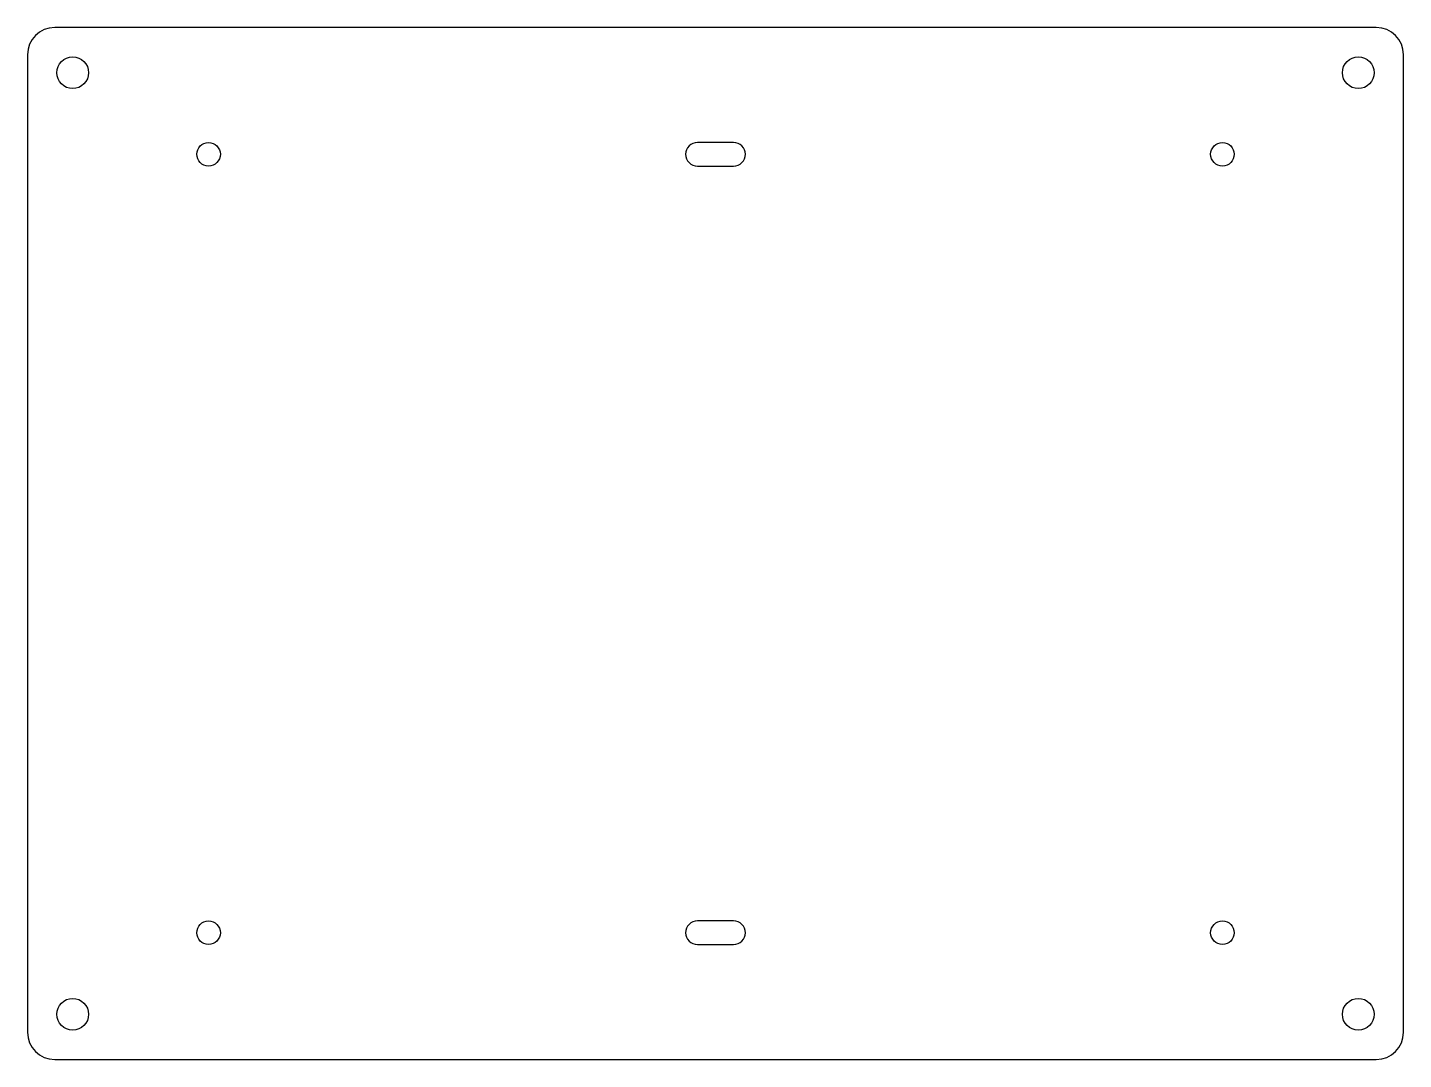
# Model space of a CAD drawing. Header units: millimetres. Extents: x -76 to 76, y -57 to 57.
import ezdxf

# ---------------------------------------------------------------- set-up
doc = ezdxf.new("R2010")
doc.units = ezdxf.units.MM

msp = doc.modelspace()

# ---------------------------------------------------------------- linework, layer by layer
at = {"color": 7, "linetype": 'Continuous', "lineweight": 25}
for p, q in [((73, 57), (-73, 57)), ((-76, 54), (-76, -54)), ((76, -54), (76, 54)), ((2, 44.3), (-2, 44.3)), ((-2, 41.7), (2, 41.7)), ((2, -41.7), (-2, -41.7)), ((-2, -44.3), (2, -44.3)), ((-73, -57), (73, -57))]:
    msp.add_line(p, q, dxfattribs=at)
for centre, radius in [((-71, 52), 1.75), ((71, 52), 1.75), ((-56, 43), 1.3), ((56, 43), 1.3), ((-56, -43), 1.3), ((56, -43), 1.3), ((-71, -52), 1.75), ((71, -52), 1.75)]:
    msp.add_circle(centre, radius, dxfattribs=at)
for centre, radius, start, end in [((-73, 54), 3, 90, 180), ((73, 54), 3, 0, 90), ((-2, 43), 1.3, 90, 270), ((2, 43), 1.3, 270, 90), ((-2, -43), 1.3, 90, 270), ((2, -43), 1.3, 270, 90), ((-73, -54), 3, 180, 270), ((73, -54), 3, 270, 0)]:
    msp.add_arc(centre, radius, start, end, dxfattribs=at)

doc.saveas('drawing.dxf')
